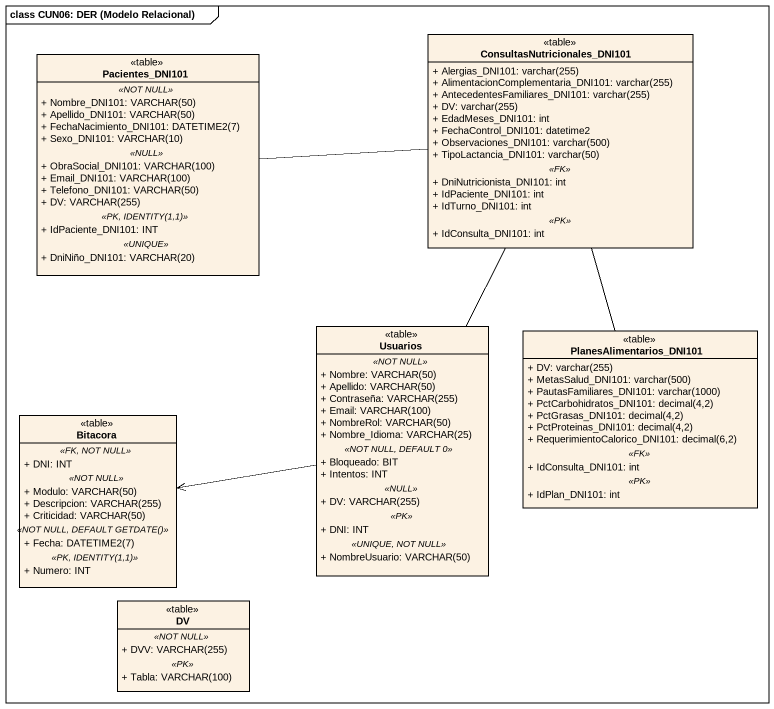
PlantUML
@startuml
mainframe class CUN06: DER (Modelo Relacional)
hide circle
hide empty members
skinparam classAttributeIconSize 0
class "ConsultasNutricionales_DNI101" as ConsultasNutricionales <<table>> {
  {field} + Alergias_DNI101: varchar(255)
  {field} + AlimentacionComplementaria_DNI101: varchar(255)
  {field} + AntecedentesFamiliares_DNI101: varchar(255)
  {field} + DV: varchar(255)
  + EdadMeses_DNI101: int
  + FechaControl_DNI101: datetime2
  {field} + Observaciones_DNI101: varchar(500)
  {field} + TipoLactancia_DNI101: varchar(50)
  .. <<FK>> ..
  + DniNutricionista_DNI101: int
  + IdPaciente_DNI101: int
  + IdTurno_DNI101: int
  .. <<PK>> ..
  + IdConsulta_DNI101: int
}
class Pacientes_DNI101 <<table>> {
  .. <<NOT NULL>> ..
  {field} + Nombre_DNI101: VARCHAR(50)
  {field} + Apellido_DNI101: VARCHAR(50)
  {field} + FechaNacimiento_DNI101: DATETIME2(7)
  {field} + Sexo_DNI101: VARCHAR(10)
  .. <<NULL>> ..
  {field} + ObraSocial_DNI101: VARCHAR(100)
  {field} + Email_DNI101: VARCHAR(100)
  {field} + Telefono_DNI101: VARCHAR(50)
  {field} + DV: VARCHAR(255)
  .. <<PK, IDENTITY(1,1)>> ..
  + IdPaciente_DNI101: INT
  .. <<UNIQUE>> ..
  {field} + DniNiño_DNI101: VARCHAR(20)
}
class Usuarios <<table>> {
  .. <<NOT NULL>> ..
  {field} + Nombre: VARCHAR(50)
  {field} + Apellido: VARCHAR(50)
  {field} + Contraseña: VARCHAR(255)
  {field} + Email: VARCHAR(100)
  {field} + NombreRol: VARCHAR(50)
  {field} + Nombre_Idioma: VARCHAR(25)
  .. <<NOT NULL, DEFAULT 0>> ..
  + Bloqueado: BIT
  + Intentos: INT
  .. <<NULL>> ..
  {field} + DV: VARCHAR(255)
  .. <<PK>> ..
  + DNI: INT
  .. <<UNIQUE, NOT NULL>> ..
  {field} + NombreUsuario: VARCHAR(50)
}
class PlanesAlimentarios_DNI101 <<table>> {
  {field} + DV: varchar(255)
  {field} + MetasSalud_DNI101: varchar(500)
  {field} + PautasFamiliares_DNI101: varchar(1000)
  {field} + PctCarbohidratos_DNI101: decimal(4,2)
  {field} + PctGrasas_DNI101: decimal(4,2)
  {field} + PctProteinas_DNI101: decimal(4,2)
  {field} + RequerimientoCalorico_DNI101: decimal(6,2)
  .. <<FK>> ..
  + IdConsulta_DNI101: int
  .. <<PK>> ..
  + IdPlan_DNI101: int
}
class Bitacora <<table>> {
  .. <<FK, NOT NULL>> ..
  + DNI: INT
  .. <<NOT NULL>> ..
  {field} + Modulo: VARCHAR(50)
  {field} + Descripcion: VARCHAR(255)
  {field} + Criticidad: VARCHAR(50)
  .. <<NOT NULL, DEFAULT GETDATE()>> ..
  {field} + Fecha: DATETIME2(7)
  .. <<PK, IDENTITY(1,1)>> ..
  + Numero: INT
}
class DV <<table>> {
  .. <<NOT NULL>> ..
  {field} + DVV: VARCHAR(255)
  .. <<PK>> ..
  {field} + Tabla: VARCHAR(100)
}
ConsultasNutricionales -- PlanesAlimentarios_DNI101
Pacientes_DNI101 -right- ConsultasNutricionales
Usuarios -up- ConsultasNutricionales
Usuarios -left-> Bitacora
@enduml
